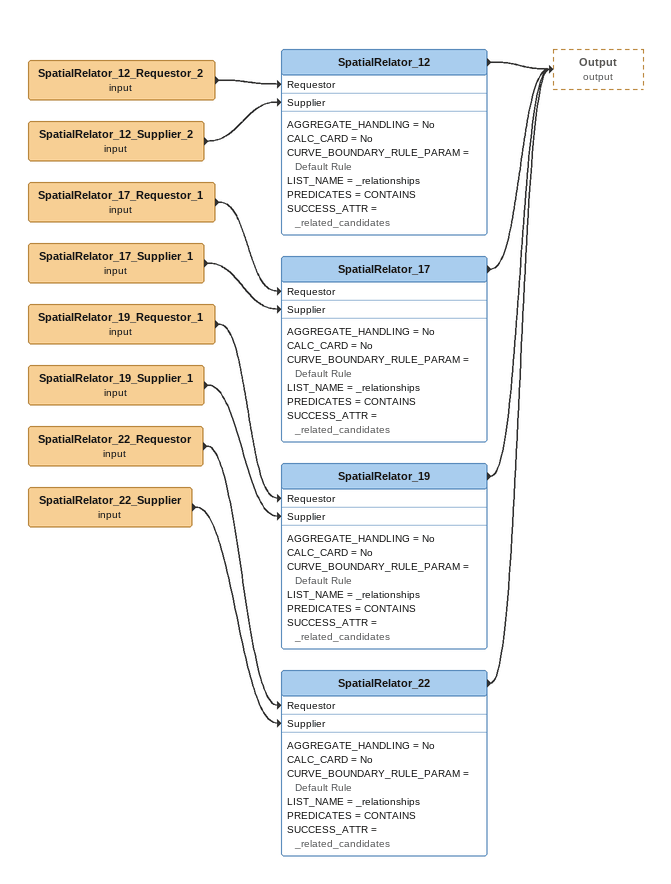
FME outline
SpatialRelator_19_Requestor_1 (input)
    -> SpatialRelator_19 [Requestor]
SpatialRelator_19_Supplier_1 (input)
    -> SpatialRelator_19 [Supplier]
SpatialRelator_19
    AGGREGATE_HANDLING = No
    CALC_CARD = No
    CURVE_BOUNDARY_RULE_PARAM = Default Rule
    LIST_NAME = _relationships
    PREDICATES = CONTAINS
    SUCCESS_ATTR = _related_candidates
    -> Output (output)
SpatialRelator_12_Requestor_2 (input)
    -> SpatialRelator_12 [Requestor]
SpatialRelator_12_Supplier_2 (input)
    -> SpatialRelator_12 [Supplier]
SpatialRelator_12
    AGGREGATE_HANDLING = No
    CALC_CARD = No
    CURVE_BOUNDARY_RULE_PARAM = Default Rule
    LIST_NAME = _relationships
    PREDICATES = CONTAINS
    SUCCESS_ATTR = _related_candidates
    -> Output (output)
SpatialRelator_17_Requestor_1 (input)
    -> SpatialRelator_17 [Requestor]
SpatialRelator_17_Supplier_1 (input)
    -> SpatialRelator_17 [Supplier]
SpatialRelator_17
    AGGREGATE_HANDLING = No
    CALC_CARD = No
    CURVE_BOUNDARY_RULE_PARAM = Default Rule
    LIST_NAME = _relationships
    PREDICATES = CONTAINS
    SUCCESS_ATTR = _related_candidates
    -> Output (output)
SpatialRelator_22_Requestor (input)
    -> SpatialRelator_22 [Requestor]
SpatialRelator_22_Supplier (input)
    -> SpatialRelator_22 [Supplier]
SpatialRelator_22
    AGGREGATE_HANDLING = No
    CALC_CARD = No
    CURVE_BOUNDARY_RULE_PARAM = Default Rule
    LIST_NAME = _relationships
    PREDICATES = CONTAINS
    SUCCESS_ATTR = _related_candidates
    -> Output (output)
